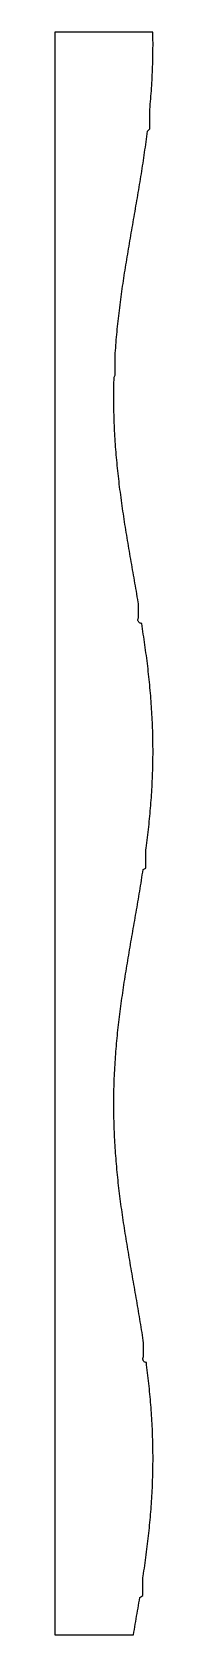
# Model space of a CAD drawing. Header units: inches. Extents: x 0 to 5, y 0 to 81.6.
import ezdxf

# ---------------------------------------------------------------- set-up
doc = ezdxf.new("R2010")
doc.units = ezdxf.units.IN

msp = doc.modelspace()

# ---------------------------------------------------------------- linework, layer by layer
at = {"layer": 'SHELF'}
msp.add_lwpolyline([(0, 0), (4, 0), (4.024, 0.136), (4.048, 0.272), (4.071, 0.409), (4.095, 0.545), (4.119, 0.681), (4.142, 0.817), (4.166, 0.954), (4.189, 1.09), (4.212, 1.226), (4.236, 1.362), (4.259, 1.499), (4.282, 1.635), (4.304, 1.771), (4.327, 1.907), (4.488, 2), (4.488, 2.044), (4.488, 2.18), (4.488, 2.316), (4.488, 2.452), (4.488, 2.589), (4.488, 2.725), (4.488, 2.861), (4.488, 2.923), (4.5, 2.997), (4.52, 3.134), (4.54, 3.27), (4.56, 3.406), (4.58, 3.542), (4.599, 3.679), (4.618, 3.815), (4.636, 3.951), (4.654, 4.087), (4.672, 4.224), (4.69, 4.36), (4.707, 4.496), (4.723, 4.632), (4.739, 4.769), (4.755, 4.905), (4.771, 5.041), (4.786, 5.177), (4.8, 5.314), (4.814, 5.45), (4.828, 5.586), (4.841, 5.722), (4.853, 5.859), (4.866, 5.995), (4.877, 6.131), (4.888, 6.267), (4.899, 6.404), (4.909, 6.54), (4.919, 6.676), (4.928, 6.812), (4.937, 6.949), (4.945, 7.085), (4.952, 7.221), (4.959, 7.357), (4.966, 7.494), (4.972, 7.63), (4.977, 7.766), (4.982, 7.902), (4.986, 8.039), (4.99, 8.175), (4.993, 8.311), (4.995, 8.447), (4.997, 8.584), (4.999, 8.72), (5, 8.856), (5, 8.992), (5, 9.129), (4.999, 9.265), (4.998, 9.401), (4.996, 9.537), (4.993, 9.674), (4.99, 9.81), (4.986, 9.946), (4.982, 10.082), (4.977, 10.219), (4.972, 10.355), (4.966, 10.491), (4.96, 10.627), (4.953, 10.764), (4.946, 10.9), (4.938, 11.036), (4.929, 11.172), (4.92, 11.309), (4.91, 11.445), (4.9, 11.581), (4.89, 11.717), (4.879, 11.854), (4.867, 11.99), (4.855, 12.126), (4.842, 12.262), (4.829, 12.399), (4.816, 12.535), (4.802, 12.671), (4.787, 12.807), (4.772, 12.944), (4.757, 13.08), (4.741, 13.216), (4.725, 13.352), (4.709, 13.489), (4.692, 13.625), (4.674, 13.761), (4.66, 13.868), (4.632, 13.873), (4.605, 13.881), (4.58, 13.894), (4.556, 13.91), (4.536, 13.929), (4.518, 13.951), (4.504, 13.976), (4.494, 14.003), (4.488, 14.03), (4.486, 14.059), (4.488, 14.087), (4.494, 14.114), (4.505, 14.141), (4.519, 14.165), (4.519, 14.17), (4.519, 14.306), (4.519, 14.442), (4.519, 14.579), (4.519, 14.715), (4.519, 14.851), (4.519, 14.873), (4.502, 14.987), (4.481, 15.124), (4.46, 15.26), (4.439, 15.396), (4.417, 15.532), (4.396, 15.669), (4.374, 15.805), (4.352, 15.941), (4.329, 16.077), (4.307, 16.214), (4.284, 16.35), (4.261, 16.486), (4.238, 16.622), (4.215, 16.759), (4.192, 16.895), (4.168, 17.031), (4.145, 17.167), (4.121, 17.304), (4.098, 17.44), (4.074, 17.576), (4.05, 17.712), (4.026, 17.849), (4.003, 17.985), (3.979, 18.121), (3.955, 18.257), (3.931, 18.394), (3.908, 18.53), (3.884, 18.666), (3.86, 18.802), (3.837, 18.939), (3.814, 19.075), (3.79, 19.211), (3.767, 19.347), (3.744, 19.484), (3.721, 19.62), (3.698, 19.756), (3.676, 19.892), (3.653, 20.029), (3.631, 20.165), (3.609, 20.301), (3.587, 20.437), (3.566, 20.574), (3.544, 20.71), (3.523, 20.846), (3.503, 20.982), (3.482, 21.119), (3.462, 21.255), (3.442, 21.391), (3.423, 21.527), (3.403, 21.664), (3.384, 21.8), (3.366, 21.936), (3.348, 22.072), (3.33, 22.209), (3.312, 22.345), (3.295, 22.481), (3.279, 22.617), (3.262, 22.754), (3.246, 22.89), (3.231, 23.026), (3.216, 23.162), (3.202, 23.299), (3.187, 23.435), (3.174, 23.571), (3.161, 23.707), (3.148, 23.844), (3.136, 23.98), (3.124, 24.116), (3.113, 24.252), (3.102, 24.389), (3.092, 24.525), (3.082, 24.661), (3.073, 24.797), (3.064, 24.934), (3.056, 25.07), (3.049, 25.206), (3.042, 25.342), (3.035, 25.479), (3.029, 25.615), (3.024, 25.751), (3.019, 25.887), (3.014, 26.024), (3.011, 26.16), (3.008, 26.296), (3.005, 26.432), (3.003, 26.498), (3.003, 26.498), (3.003, 26.498), (3.003, 26.498), (3.003, 26.498), (3.003, 26.498), (3.003, 26.498), (3.003, 26.498), (3.003, 26.498), (3.003, 26.498), (3.003, 26.498), (3.003, 26.498), (3.003, 26.498), (3.003, 26.498), (3.003, 26.498), (3.003, 26.569), (3.003, 26.705), (3.003, 26.841), (3.003, 26.977), (3.003, 27.114), (3.003, 27.25), (3.003, 27.386), (3.003, 27.421), (3.004, 27.522), (3.007, 27.658), (3.01, 27.795), (3.013, 27.931), (3.017, 28.067), (3.022, 28.203), (3.027, 28.34), (3.033, 28.476), (3.039, 28.612), (3.046, 28.748), (3.054, 28.885), (3.062, 29.021), (3.07, 29.157), (3.079, 29.293), (3.089, 29.43), (3.099, 29.566), (3.109, 29.702), (3.12, 29.838), (3.132, 29.975), (3.144, 30.111), (3.156, 30.247), (3.169, 30.383), (3.183, 30.52), (3.197, 30.656), (3.211, 30.792), (3.226, 30.928), (3.241, 31.065), (3.257, 31.201), (3.273, 31.337), (3.29, 31.473), (3.307, 31.61), (3.324, 31.746), (3.342, 31.882), (3.36, 32.018), (3.378, 32.155), (3.397, 32.291), (3.416, 32.427), (3.436, 32.563), (3.455, 32.7), (3.475, 32.836), (3.496, 32.972), (3.516, 33.108), (3.537, 33.245), (3.559, 33.381), (3.58, 33.517), (3.602, 33.653), (3.624, 33.79), (3.646, 33.926), (3.668, 34.062), (3.691, 34.198), (3.713, 34.335), (3.736, 34.471), (3.759, 34.607), (3.782, 34.743), (3.806, 34.88), (3.829, 35.016), (3.853, 35.152), (3.876, 35.288), (3.9, 35.425), (3.923, 35.561), (3.947, 35.697), (3.971, 35.833), (3.995, 35.97), (4.018, 36.106), (4.042, 36.242), (4.066, 36.378), (4.09, 36.515), (4.113, 36.651), (4.137, 36.787), (4.16, 36.923), (4.184, 37.06), (4.207, 37.196), (4.23, 37.332), (4.253, 37.468), (4.276, 37.605), (4.299, 37.741), (4.322, 37.877), (4.344, 38.013), (4.366, 38.15), (4.388, 38.286), (4.41, 38.422), (4.432, 38.558), (4.453, 38.695), (4.474, 38.831), (4.495, 38.967), (4.639, 39.046), (4.639, 39.103), (4.639, 39.24), (4.639, 39.376), (4.639, 39.512), (4.639, 39.648), (4.639, 39.785), (4.639, 39.921), (4.639, 39.969), (4.65, 40.057), (4.668, 40.193), (4.686, 40.33), (4.703, 40.466), (4.72, 40.602), (4.736, 40.738), (4.752, 40.875), (4.767, 41.011), (4.782, 41.147), (4.797, 41.283), (4.811, 41.42), (4.825, 41.556), (4.838, 41.692), (4.851, 41.828), (4.863, 41.965), (4.875, 42.101), (4.886, 42.237), (4.897, 42.373), (4.907, 42.51), (4.917, 42.646), (4.926, 42.782), (4.935, 42.918), (4.943, 43.055), (4.951, 43.191), (4.958, 43.327), (4.964, 43.463), (4.97, 43.6), (4.976, 43.736), (4.981, 43.872), (4.985, 44.008), (4.989, 44.145), (4.992, 44.281), (4.995, 44.417), (4.997, 44.553), (4.999, 44.69), (5, 44.826), (5, 44.962), (5, 45.098), (4.999, 45.235), (4.998, 45.371), (4.996, 45.507), (4.994, 45.643), (4.991, 45.78), (4.987, 45.916), (4.983, 46.052), (4.979, 46.188), (4.973, 46.325), (4.968, 46.461), (4.961, 46.597), (4.955, 46.733), (4.947, 46.87), (4.939, 47.006), (4.931, 47.142), (4.922, 47.278), (4.913, 47.415), (4.903, 47.551), (4.892, 47.687), (4.881, 47.823), (4.87, 47.96), (4.858, 48.096), (4.845, 48.232), (4.832, 48.368), (4.819, 48.505), (4.805, 48.641), (4.79, 48.777), (4.776, 48.913), (4.76, 49.05), (4.745, 49.186), (4.729, 49.322), (4.712, 49.458), (4.695, 49.595), (4.678, 49.731), (4.66, 49.867), (4.642, 50.003), (4.624, 50.14), (4.605, 50.276), (4.586, 50.412), (4.567, 50.548), (4.547, 50.685), (4.527, 50.821), (4.506, 50.957), (4.486, 51.093), (4.465, 51.23), (4.444, 51.366), (4.423, 51.501), (4.394, 51.502), (4.366, 51.508), (4.339, 51.519), (4.314, 51.533), (4.291, 51.55), (4.272, 51.571), (4.255, 51.595), (4.243, 51.621), (4.234, 51.648), (4.23, 51.677), (4.23, 51.705), (4.235, 51.734), (4.243, 51.761), (4.256, 51.787), (4.256, 51.911), (4.256, 52.047), (4.256, 52.183), (4.256, 52.32), (4.256, 52.456), (4.256, 52.517), (4.243, 52.592), (4.22, 52.728), (4.197, 52.865), (4.174, 53.001), (4.15, 53.137), (4.127, 53.273), (4.103, 53.41), (4.079, 53.546), (4.055, 53.682), (4.032, 53.818), (4.008, 53.955), (3.984, 54.091), (3.96, 54.227), (3.937, 54.363), (3.913, 54.499), (3.889, 54.636), (3.866, 54.772), (3.842, 54.908), (3.819, 55.044), (3.795, 55.181), (3.772, 55.317), (3.749, 55.453), (3.726, 55.589), (3.703, 55.726), (3.681, 55.862), (3.658, 55.998), (3.636, 56.134), (3.614, 56.271), (3.592, 56.407), (3.571, 56.543), (3.549, 56.679), (3.528, 56.816), (3.507, 56.952), (3.487, 57.088), (3.466, 57.224), (3.447, 57.361), (3.427, 57.497), (3.408, 57.633), (3.389, 57.769), (3.37, 57.906), (3.352, 58.042), (3.334, 58.178), (3.316, 58.314), (3.299, 58.451), (3.282, 58.587), (3.266, 58.723), (3.25, 58.859), (3.234, 58.996), (3.219, 59.132), (3.205, 59.268), (3.191, 59.404), (3.177, 59.541), (3.164, 59.677), (3.151, 59.813), (3.138, 59.949), (3.127, 60.086), (3.115, 60.222), (3.104, 60.358), (3.094, 60.494), (3.084, 60.631), (3.075, 60.767), (3.066, 60.903), (3.058, 61.039), (3.05, 61.176), (3.043, 61.312), (3.036, 61.448), (3.03, 61.584), (3.025, 61.721), (3.02, 61.857), (3.015, 61.993), (3.012, 62.129), (3.008, 62.266), (3.005, 62.402), (3.003, 62.538), (3.002, 62.674), (3.001, 62.811), (3, 62.947), (3, 63.083), (3.001, 63.219), (3.002, 63.356), (3.004, 63.492), (3.006, 63.628), (3.009, 63.764), (3.012, 63.901), (3.016, 64.037), (3.064, 64.142), (3.064, 64.173), (3.064, 64.309), (3.064, 64.446), (3.064, 64.582), (3.064, 64.718), (3.064, 64.854), (3.064, 64.991), (3.064, 65.065), (3.068, 65.127), (3.077, 65.263), (3.086, 65.399), (3.096, 65.536), (3.107, 65.672), (3.118, 65.808), (3.129, 65.944), (3.141, 66.081), (3.154, 66.217), (3.166, 66.353), (3.18, 66.489), (3.194, 66.626), (3.208, 66.762), (3.223, 66.898), (3.238, 67.034), (3.253, 67.171), (3.269, 67.307), (3.286, 67.443), (3.303, 67.579), (3.32, 67.716), (3.338, 67.852), (3.356, 67.988), (3.374, 68.124), (3.393, 68.261), (3.412, 68.397), (3.431, 68.533), (3.451, 68.669), (3.471, 68.806), (3.491, 68.942), (3.512, 69.078), (3.533, 69.214), (3.554, 69.351), (3.575, 69.487), (3.597, 69.623), (3.619, 69.759), (3.641, 69.896), (3.663, 70.032), (3.686, 70.168), (3.708, 70.304), (3.731, 70.441), (3.754, 70.577), (3.777, 70.713), (3.801, 70.849), (3.824, 70.986), (3.847, 71.122), (3.871, 71.258), (3.894, 71.394), (3.918, 71.531), (3.942, 71.667), (3.966, 71.803), (3.989, 71.939), (4.013, 72.076), (4.037, 72.212), (4.061, 72.348), (4.084, 72.484), (4.108, 72.621), (4.132, 72.757), (4.155, 72.893), (4.179, 73.029), (4.202, 73.166), (4.225, 73.302), (4.248, 73.438), (4.271, 73.574), (4.294, 73.711), (4.317, 73.847), (4.339, 73.983), (4.362, 74.119), (4.384, 74.256), (4.405, 74.392), (4.427, 74.528), (4.448, 74.664), (4.47, 74.801), (4.49, 74.937), (4.511, 75.073), (4.531, 75.209), (4.551, 75.346), (4.571, 75.482), (4.59, 75.618), (4.609, 75.754), (4.628, 75.891), (4.646, 76.027), (4.664, 76.163), (4.682, 76.299), (4.699, 76.436), (4.716, 76.572), (4.83, 76.69), (4.83, 76.708), (4.83, 76.844), (4.83, 76.981), (4.83, 77.117), (4.83, 77.253), (4.83, 77.389), (4.83, 77.526), (4.83, 77.613), (4.835, 77.662), (4.848, 77.798), (4.86, 77.934), (4.872, 78.071), (4.884, 78.207), (4.894, 78.343), (4.905, 78.479), (4.915, 78.616), (4.924, 78.752), (4.933, 78.888), (4.941, 79.024), (4.949, 79.161), (4.956, 79.297), (4.963, 79.433), (4.969, 79.569), (4.975, 79.706), (4.98, 79.842), (4.984, 79.978), (4.988, 80.114), (4.991, 80.251), (4.994, 80.387), (4.997, 80.523), (4.998, 80.659), (4.999, 80.796), (5, 80.932), (5, 81.068), (4.999, 81.204), (4.998, 81.341), (4.997, 81.477), (4.994, 81.613), (0, 81.613), (0, 0)], close=True, dxfattribs=at)

doc.saveas('drawing.dxf')
